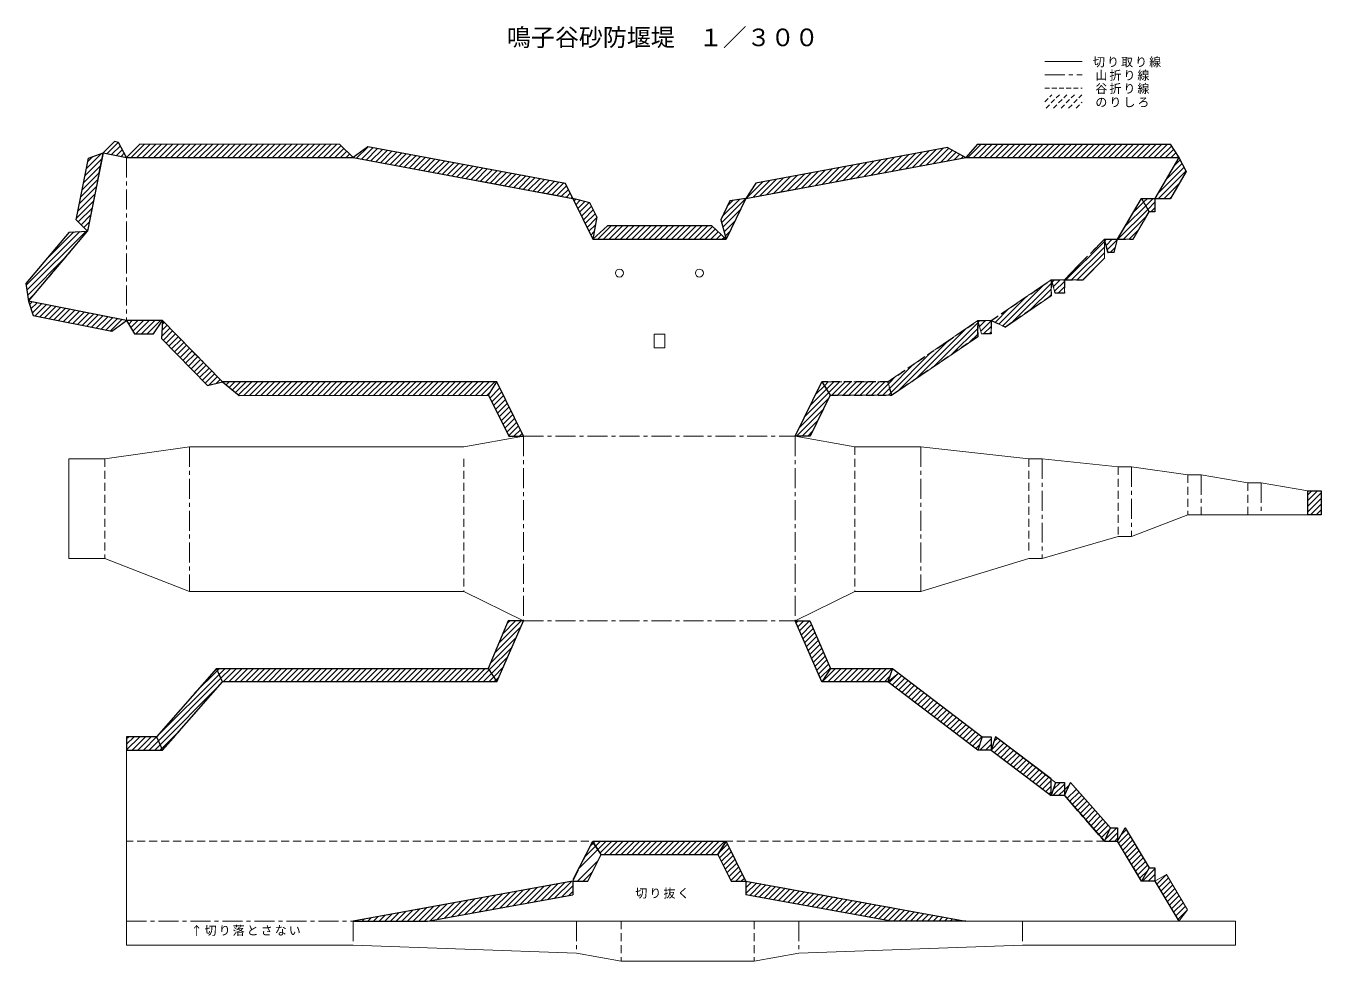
# Model space of a CAD drawing. Units: millimetres at full size, sheet at 1:300. Extents: x -1911260 to 408766, y -45196 to 976532.
# Drawn here: x 175247 to 272476, y 879552 to 949773 of the extents above; entities that cross this region are included whole.
import ezdxf
from ezdxf.enums import TextEntityAlignment as Align

# ---------------------------------------------------------------- set-up
doc = ezdxf.new("R2010")
doc.units = ezdxf.units.MM
doc.header["$LTSCALE"] = 300
for name, pattern in [('CHAIN1', [8, 5, -1, 1, -1]), ('DASHED1', [1.8, 1.2, -0.6]), ('DASHED2', [3, 2, -1])]:
    doc.linetypes.add(name, pattern=pattern)
doc.layers.add('0-0', color=4, linetype='Continuous', lineweight=5)
doc.layers.add('0-1', color=2, linetype='Continuous')
doc.styles.add('ＭＳ ゴシック', font='')
doc.styles.get('ＭＳ ゴシック').set_extended_font_data('MS Gothic')

msp = doc.modelspace()

# ---------------------------------------------------------------- linework, layer by layer
at = {"layer": '0-0'}
for p, q in [((251727.5, 947099.2), (254527.5, 947099.2)), ((182804, 939881.4), (183804, 940881.4)), ((198794, 940881.4), (183804, 940881.4)), ((198811.1, 940874.3), (198794, 940881.4)), ((245804, 939881.4), (246680.3, 940881.4)), ((261153.6, 940881.4), (246680.3, 940881.4)), ((217577.4, 936495.7), (218099.3, 935431)), ((260004, 936821.4), (260004, 935821.4)), ((261164.2, 936821.4), (260004, 936821.4)), ((218099.3, 935431), (217804, 933761.4)), ((256204, 933761.4), (256204, 932755.8)), ((256204, 933761.4), (256481.2, 932757.2)), ((258364.2, 933761.4), (257204, 933761.4)), ((256204, 932755.8), (256204, 932333)), ((256204, 932333), (254604.5, 930701.4)), ((252204, 930701.4), (252204, 929492.1)), ((252511.8, 929701.4), (252204, 930701.4)), ((253204, 930701.4), (253204, 929701.4)), ((254604.5, 930701.4), (253204, 930701.4)), ((252511.8, 929701.4), (253204, 929701.4)), ((246704, 927641.4), (246994.8, 926641.4)), ((246704, 927641.4), (246704, 926637.5)), ((247704, 927641.4), (247704, 926641.4)), ((246704, 926641.4), (246704, 926432.1)), ((247704, 926641.4), (246994.8, 926641.4)), ((211512.2, 905096.4), (212604, 905096.4)), ((235657.6, 901532.4), (240291.2, 901532.4)), ((240291.2, 901532.4), (239954, 900532.4)), ((182804, 896397.9), (182804, 895397.9)), ((185050.8, 896397.9), (185504, 895397.9)), ((247041.2, 896397.9), (246704, 895397.9)), ((248041.2, 896397.9), (247704, 895397.9)), ((248041.2, 896397.9), (252541.2, 892974.9)), ((182804, 895397.9), (182804, 882551.9)), ((257770.2, 889551.9), (257204, 888551.9)), ((217804, 888551.9), (218422.1, 887551.9)), ((218422.1, 887551.9), (217422.1, 885551.9)), ((227186, 887551.9), (228186, 885551.9)), ((260004, 885551.9), (260862.1, 886065.5)), ((260862.1, 886065.5), (262453.1, 883413.8)), ((216304, 885551.9), (217422.1, 885551.9)), ((216304, 885551.9), (216304, 884535.5)), ((229304, 885551.9), (228186, 885551.9)), ((205394.2, 882551.9), (216304, 884535.5)), ((234713.9, 883551.9), (240213.9, 882551.9)), ((261804, 882551.9), (262453.1, 883413.8)), ((199804, 882551.9), (245804, 882551.9)), ((245804, 882551.9), (266052, 882551.9))]:
    msp.add_line(p, q, dxfattribs=at)
at = {"layer": '0-0', "color": 2, "linetype": 'CHAIN1'}
for p, q in [((251727.5, 946099.2), (254527.5, 946099.2)), ((182804, 939881.4), (181038.9, 940234.1)), ((182804, 939881.4), (182804, 927644.2)), ((182804, 939881.4), (182986.2, 939881.4)), ((182986.2, 939881.4), (199804, 939881.4)), ((199804, 939881.4), (216304, 936821.4)), ((259004, 936821.4), (257204, 933761.4)), ((259004, 936821.4), (260004, 936821.4)), ((256204, 933761.4), (253204, 930701.4)), ((256204, 933761.4), (257204, 933761.4)), ((252204, 930701.4), (247704, 927641.4)), ((252204, 930701.4), (253204, 930701.4)), ((182806.2, 927643.7), (185504, 927641.4)), ((246704, 927641.4), (239954, 923051.4)), ((246704, 927641.4), (247716.3, 927649.7)), ((235004, 923051.4), (233004, 918971.4)), ((235004, 923051.4), (239954, 923051.4)), ((212604, 918971.4), (233004, 918971.4)), ((212604, 918971.4), (212604, 905096.4)), ((233004, 918971.4), (233004, 905096.4)), ((187532, 918171.4), (187532, 907296.4)), ((242426, 918171.4), (242426, 907296.4)), ((251538, 917271.4), (251538, 909799.8)), ((258238, 916671.4), (258238, 911421.4)), ((263480, 916071.4), (263480, 913071.4)), ((267978, 915471.4), (267978, 913071.4)), ((271476, 914871.4), (271476, 913071.4)), ((212604, 905096.4), (233004, 905096.4)), ((217790.9, 888525.6), (216304, 885551.9)), ((199804, 882551.9), (216275.4, 885551.9)), ((182804, 882551.9), (199804, 882548.9)), ((199804, 882548.9), (199804, 880751.9)), ((216574, 882548.9), (216574, 880151.9)), ((233282, 882548.9), (233282, 880151.9)), ((250052, 882551.9), (250052, 880751.9))]:
    msp.add_line(p, q, dxfattribs=at)
at = {"layer": '0-0', "color": 7, "linetype": 'DASHED1'}
msp.add_line((251727.5, 945099.2), (254527.5, 945099.2), dxfattribs=at)
at = {"layer": '0-0', "color": 2, "linetype": 'DASHED1'}
for p, q in [((251727.5, 944067.9), (252261.5, 944601.9)), ((251827.2, 943601.9), (252827.2, 944601.9)), ((252392.9, 943601.9), (253392.9, 944601.9)), ((252958.6, 943601.9), (253958.6, 944601.9)), ((253524.3, 943601.9), (254524.3, 944601.9)), ((254090, 943601.9), (254527.5, 944039.5))]:
    msp.add_line(p, q, dxfattribs=at)
at = {"layer": '0-0', "color": 5, "linetype": 'DASHED2'}
msp.add_line((260004, 935801.4), (260004, 935821.4), dxfattribs=at)
at = {"layer": '0-0', "color": 7, "linetype": 'DASHED2'}
for p, q in [((237476, 918171.4), (237476, 907296.4)), ((181169, 917271.4), (181169, 909771.4)), ((208132, 917271.4), (208132, 907296.4)), ((250538, 917271.4), (250538, 910081)), ((257238, 916671.4), (257238, 911421.4)), ((262480, 916071.4), (262480, 913071.4)), ((266978, 915471.4), (266978, 913071.4)), ((256204, 888551.9), (182804, 888551.9)), ((219928, 882551.9), (219928, 879551.9)), ((229928, 882548.9), (229928, 879551.9))]:
    msp.add_line(p, q, dxfattribs=at)
at = {"layer": '0-0'}
for points in [[(182804, 939881.4), (182203, 941021.3), (181901.8, 941081.4), (181038.9, 940234.1), (179940.4, 939840), (179017, 935218.9), (179863.3, 934350.4), (178504.3, 934289.3), (175247, 930422.6), (175451.6, 929113.3), (175782.3, 928027.3), (181702.4, 926842.1), (182806.2, 927643.7), (183410.2, 926641.4), (184828.6, 926641.4), (185504, 927641.4), (185421.5, 926297.2), (188875.9, 922773.7), (190004, 923051.4), (191265.1, 922022.8), (209985, 922042.4), (210604, 923051.4)], [(198794, 940881.4), (198811.1, 940874.3), (199804, 939881.4)], [(199804, 939881.4), (200916.4, 940692.2), (215750.1, 937941.2)], [(245804, 939881.4), (244423.5, 940642.4), (230031.8, 937973.4), (229304, 936821.4), (228102, 936641), (227406.7, 935222.8), (227804, 933761.4), (226730.1, 934761.4), (218902.1, 934761.4), (217804, 933761.4)], [(261153.6, 940881.4), (261804, 939881.4), (262358.3, 938851.4), (261164.2, 936821.4)], [(217577.4, 936495.7), (216304, 936821.4), (215750.1, 937941.2)], [(259004, 936821.4), (259564.2, 935801.4), (258364.2, 933761.4)], [(260004, 935821.4), (260004, 935801.4), (259564.2, 935801.4)], [(256488.4, 932757.2), (256939.4, 932759.8), (257204, 933761.4)], [(252204, 929492.1), (248774.6, 927160.1), (247704, 927641.4)], [(246704, 926432.1), (240261.8, 922051.4), (239954, 923051.4)], [(235004, 923051.4), (235627.5, 922051.4), (240261.8, 922051.4)], [(209985, 922042.4), (211490.4, 918971.4), (212604, 918971.4)], [(235627.5, 922051.4), (234117.7, 918971.4), (233004, 918971.4)], [(212604, 918971.4), (208132, 918171.4), (187532, 918171.4), (181169, 917271.4), (178469, 917271.4)], [(233004, 918971.4), (237476, 918171.4), (242426, 918171.4), (250538, 917271.4), (251538, 917271.4), (257238, 916671.4), (258238, 916671.4), (262480, 916071.4), (263480, 916071.4), (266978, 915471.4), (267978, 915471.4), (271476, 914871.4)], [(178469, 917271.4), (178469, 909771.4), (181169, 909771.4), (187532, 907296.4), (208132, 907296.4), (212604, 905096.4)], [(233004, 905096.4), (237476, 907296.4), (242426, 907296.4), (250538, 909771.4), (251538, 909771.4), (257238, 911421.4), (258238, 911421.4), (262480, 913071.4), (271476, 913071.4), (272476, 913071.4), (272476, 914871.4), (271476, 914871.4)], [(211451.9, 905096.4), (209950.5, 901532.4), (210604, 900532.4)], [(233004, 905096.4), (234095.8, 905096.4), (235657.6, 901532.4), (235004, 900532.4)], [(189550.8, 901532.4), (185050.8, 896397.9), (182804, 896397.9)], [(209950.5, 901532.4), (189550.8, 901532.4), (190004, 900532.4)], [(239954, 900532.4), (240759.1, 901176.4), (247041.2, 896397.9)], [(247041.2, 896397.9), (247704, 896397.9), (247704, 895397.9)], [(252204, 893231.3), (252204, 891974.9), (252541.2, 892974.9), (253204, 892974.9), (253204, 891974.9), (253657.3, 892974.9), (256657.3, 889551.9), (256204, 888551.9)], [(256657.3, 889551.9), (257204, 889551.9), (257204, 888551.9)], [(257770.2, 889551.9), (259570.2, 886551.9), (259004, 885551.9)], [(218422.1, 887551.9), (227186, 887551.9), (227804, 888551.9)], [(259570.2, 886551.9), (260004, 886551.9), (260004, 885551.9)], [(229304, 885551.9), (229304, 884535.5), (234713.9, 883551.9)], [(182804, 882551.9), (182804, 880751.9), (199804, 880751.9), (216574, 880151.9), (219928, 879551.9), (229928, 879551.9), (233282, 880151.9), (250052, 880751.9), (266052, 880751.9), (266052, 882551.9)]]:
    msp.add_lwpolyline(points, dxfattribs=at)
at = {"layer": '0-0', "color": 2, "linetype": 'CHAIN1'}
for points in [[(181025.1, 940222.8), (179863.3, 934350.4), (175451.6, 929113.3), (182801, 927642)], [(216304, 936821.4), (217804, 933761.4), (227804, 933761.4), (229304, 936821.4), (245804, 939881.4), (261804, 939881.4), (260004, 936821.4)], [(185504, 927641.4), (190004, 923051.4), (210604, 923051.4), (212604, 918971.4)], [(182804, 895397.9), (185504, 895397.9), (190004, 900532.4), (210604, 900532.4), (212604, 905096.4)], [(233004, 905096.4), (235004, 900532.4), (239954, 900532.4), (246704, 895397.9), (247704, 895397.9), (252204, 891974.9), (253204, 891974.9), (256204, 888551.9), (257204, 888551.9), (259004, 885551.9), (260004, 885551.9), (261804, 882551.9)], [(217804, 888551.9), (227804, 888551.9), (229304, 885551.9), (245804, 882551.9)]]:
    msp.add_lwpolyline(points, dxfattribs=at)
at = {"layer": '0-0'}
msp.add_lwpolyline([(222404, 926621.4), (222404, 925601.4), (223204, 925601.4), (223204, 926621.4)], close=True, dxfattribs=at)
for centre in [(219804, 931211.4), (225804, 931211.4)]:
    msp.add_circle(centre, 300, dxfattribs=at)
at = {"layer": '0-1', "color": 5}
for p, q in [((179940.4, 939840), (181038.9, 940234.1)), ((181038.9, 940234.1), (181901.8, 941081.4)), ((181038.9, 940234.1), (182804, 939881.4)), ((244423.5, 940642.4), (245804, 939881.4)), ((246680.3, 940881.4), (261153.6, 940881.4)), ((261153.6, 940881.4), (261804, 939881.4)), ((179017, 935218.9), (179940.4, 939840)), ((261804, 939881.4), (260004, 936821.4)), ((261804, 939881.4), (262358.3, 938851.4)), ((262358.3, 938851.4), (261164.2, 936821.4)), ((216304, 936821.4), (217804, 933761.4)), ((229304, 936821.4), (227804, 933761.4)), ((229304, 936821.4), (228102, 936641)), ((259004, 936821.4), (259564.2, 935801.4)), ((260004, 936821.4), (261164.2, 936821.4)), ((218099.3, 935431), (217804, 933761.4)), ((226730.1, 934761.4), (218902.1, 934761.4)), ((226730.1, 934761.4), (227804, 933761.4)), ((175451.6, 929113.3), (179863.3, 934350.4)), ((178504.3, 934289.3), (179863.3, 934350.4)), ((256478.5, 932766.8), (256204, 933761.4)), ((256204, 933761.4), (257222.1, 933761.4)), ((256951.8, 932769.6), (257204, 933761.4)), ((256478.5, 932766.8), (256491.2, 932757.2)), ((256481.2, 932757.2), (256488.4, 932757.2)), ((256939.4, 932759.8), (256491.2, 932757.2)), ((256951.8, 932769.6), (256939.4, 932759.8)), ((182806.2, 927643.7), (175451.6, 929113.3)), ((185050.8, 896397.9), (182804, 896397.9)), ((252541.2, 892974.9), (252204, 891974.9)), ((256657.3, 889551.9), (253657.3, 892974.9)), ((253204, 891974.9), (252204, 891974.9)), ((217804, 888551.9), (227804, 888551.9)), ((216275.4, 885551.9), (199804, 882551.9)), ((216304, 885551.9), (216304, 884535.5)), ((229304, 885551.9), (229304, 884535.5)), ((260004, 885551.9), (261804, 882551.9)), ((240213.9, 882551.9), (229304, 884535.5))]:
    msp.add_line(p, q, dxfattribs=at)
at = {"layer": '0-1'}
for p, q in [((181329.5, 940176), (182179.4, 941026)), ((181683.1, 940105.4), (182339.7, 940762)), ((182036.7, 940034.7), (182486.2, 940484.2)), ((182390.3, 939964.1), (182632.7, 940206.4)), ((183156.2, 939881.4), (184156, 940881.2)), ((183580.4, 939881.4), (184580.1, 940881)), ((184004.7, 939881.4), (185004.1, 940880.8)), ((184429, 939881.4), (185428.2, 940880.6)), ((184853.2, 939881.4), (185852.3, 940880.4)), ((185277.5, 939881.4), (186276.3, 940880.2)), ((185701.8, 939881.4), (186700.4, 940880)), ((186126, 939881.4), (187124.5, 940879.8)), ((186550.3, 939881.4), (187548.5, 940879.6)), ((186974.5, 939881.4), (187972.6, 940879.4)), ((187398.8, 939881.4), (188396.6, 940879.2)), ((187823.1, 939881.4), (188820.7, 940879)), ((188247.3, 939881.4), (189244.8, 940878.8)), ((188671.6, 939881.4), (189668.8, 940878.6)), ((189095.9, 939881.4), (190092.9, 940878.4)), ((189520.1, 939881.4), (190517, 940878.2)), ((189944.4, 939881.4), (190941, 940878)), ((190368.7, 939881.4), (191365.1, 940877.8)), ((190792.9, 939881.4), (191789.2, 940877.6)), ((191217.2, 939881.4), (192213.2, 940877.4)), ((191641.5, 939881.4), (192637.3, 940877.2)), ((192065.7, 939881.4), (193061.4, 940877)), ((192490, 939881.4), (193485.4, 940876.8)), ((192914.2, 939881.4), (193909.5, 940876.6)), ((193338.5, 939881.4), (194333.5, 940876.4)), ((193762.8, 939881.4), (194757.6, 940876.2)), ((194187, 939881.4), (195181.7, 940876)), ((194611.3, 939881.4), (195605.7, 940875.8)), ((195035.6, 939881.4), (196029.8, 940875.6)), ((195459.8, 939881.4), (196453.9, 940875.4)), ((195884.1, 939881.4), (196877.9, 940875.2)), ((196308.4, 939881.4), (197302, 940875)), ((196732.6, 939881.4), (197726.1, 940874.8)), ((197156.9, 939881.4), (198150.1, 940874.6)), ((197581.1, 939881.4), (198574.2, 940874.4)), ((198005.4, 939881.4), (198904.7, 940780.7)), ((198429.7, 939881.4), (199116.9, 940568.6)), ((198853.9, 939881.4), (199329, 940356.4)), ((200076.2, 939830.9), (200934.2, 940688.9)), ((200434.1, 939764.5), (201292.1, 940622.5)), ((200792, 939698.2), (201650, 940556.1)), ((201149.9, 939631.8), (202007.9, 940489.7)), ((201507.8, 939565.4), (202365.8, 940423.4)), ((201865.7, 939499), (202723.6, 940357)), ((202223.6, 939432.7), (203081.5, 940290.6)), ((202581.5, 939366.3), (203439.4, 940224.2)), ((241292.1, 939044.6), (242540.7, 940293.2)), ((241813, 939141.2), (243061.6, 940389.8)), ((242333.8, 939237.8), (243582.5, 940486.4)), ((242854.7, 939334.4), (244103.3, 940583)), ((243375.6, 939431), (244528.9, 940584.3)), ((243896.4, 939527.6), (244802.4, 940433.6)), ((244417.3, 939624.2), (245075.9, 940282.8)), ((245947.3, 939881.4), (246947.3, 940881.4)), ((245947.3, 939881.4), (246947.3, 940881.4)), ((246371.5, 939881.4), (247371.5, 940881.4)), ((246371.5, 939881.4), (247371.5, 940881.4)), ((246795.8, 939881.4), (247795.8, 940881.4)), ((246795.8, 939881.4), (247795.8, 940881.4)), ((247220, 939881.4), (248220, 940881.4)), ((247220, 939881.4), (248220, 940881.4)), ((247644.3, 939881.4), (248644.3, 940881.4)), ((247644.3, 939881.4), (248644.3, 940881.4)), ((248068.6, 939881.4), (249068.6, 940881.4)), ((248068.6, 939881.4), (249068.6, 940881.4)), ((248492.8, 939881.4), (249492.8, 940881.4)), ((248492.8, 939881.4), (249492.8, 940881.4)), ((248917.1, 939881.4), (249917.1, 940881.4)), ((248917.1, 939881.4), (249917.1, 940881.4)), ((249341.4, 939881.4), (250341.4, 940881.4)), ((249341.4, 939881.4), (250341.4, 940881.4)), ((249765.6, 939881.4), (250765.6, 940881.4)), ((249765.6, 939881.4), (250765.6, 940881.4)), ((250189.9, 939881.4), (251189.9, 940881.4)), ((250189.9, 939881.4), (251189.9, 940881.4)), ((250614.2, 939881.4), (251614.2, 940881.4)), ((250614.2, 939881.4), (251614.2, 940881.4)), ((251038.4, 939881.4), (252038.4, 940881.4)), ((251038.4, 939881.4), (252038.4, 940881.4)), ((251462.7, 939881.4), (252462.7, 940881.4)), ((251462.7, 939881.4), (252462.7, 940881.4)), ((251886.9, 939881.4), (252886.9, 940881.4)), ((251886.9, 939881.4), (252886.9, 940881.4)), ((252311.2, 939881.4), (253311.2, 940881.4)), ((252311.2, 939881.4), (253311.2, 940881.4)), ((252735.5, 939881.4), (253735.5, 940881.4)), ((252735.5, 939881.4), (253735.5, 940881.4)), ((253159.7, 939881.4), (254159.7, 940881.4)), ((253159.7, 939881.4), (254159.7, 940881.4)), ((253584, 939881.4), (254584, 940881.4)), ((253584, 939881.4), (254584, 940881.4)), ((254008.3, 939881.4), (255008.3, 940881.4)), ((254008.3, 939881.4), (255008.3, 940881.4)), ((254432.5, 939881.4), (255432.5, 940881.4)), ((254432.5, 939881.4), (255432.5, 940881.4)), ((254856.8, 939881.4), (255856.8, 940881.4)), ((254856.8, 939881.4), (255856.8, 940881.4)), ((255281.1, 939881.4), (256281.1, 940881.4)), ((255281.1, 939881.4), (256281.1, 940881.4)), ((255705.3, 939881.4), (256705.3, 940881.4)), ((255705.3, 939881.4), (256705.3, 940881.4)), ((256129.6, 939881.4), (257129.6, 940881.4)), ((256129.6, 939881.4), (257129.6, 940881.4)), ((256553.9, 939881.4), (257553.9, 940881.4)), ((256553.9, 939881.4), (257553.9, 940881.4)), ((256978.1, 939881.4), (257978.1, 940881.4)), ((256978.1, 939881.4), (257978.1, 940881.4)), ((257402.4, 939881.4), (258402.4, 940881.4)), ((257402.4, 939881.4), (258402.4, 940881.4)), ((257826.6, 939881.4), (258826.6, 940881.4)), ((257826.6, 939881.4), (258826.6, 940881.4)), ((258250.9, 939881.4), (259250.9, 940881.4)), ((258250.9, 939881.4), (259250.9, 940881.4)), ((258675.2, 939881.4), (259675.2, 940881.4)), ((258675.2, 939881.4), (259675.2, 940881.4)), ((259099.4, 939881.4), (260099.4, 940881.4)), ((259099.4, 939881.4), (260099.4, 940881.4)), ((259523.7, 939881.4), (260523.7, 940881.4)), ((259523.7, 939881.4), (260523.7, 940881.4)), ((259948, 939881.4), (260948, 940881.4)), ((259948, 939881.4), (260948, 940881.4)), ((260372.2, 939881.4), (261239.8, 940748.9)), ((260372.2, 939881.4), (261239.8, 940748.9)), ((260796.5, 939881.4), (261407, 940491.9)), ((260796.5, 939881.4), (261407, 940491.9)), ((261220.8, 939881.4), (261574.2, 940234.8)), ((261220.8, 939881.4), (261574.2, 940234.8)), ((179571.5, 937993.8), (180845.9, 939268.2)), ((179677.5, 938524), (180951.9, 939798.4)), ((179783.4, 939054.2), (180921, 940191.8)), ((179889.3, 939584.4), (180259.3, 939954.4)), ((182743.9, 939893.4), (182779.1, 939928.6)), ((199278.2, 939881.4), (199541.1, 940144.3)), ((199702.5, 939881.4), (199753.3, 939932.2)), ((202939.4, 939299.9), (203797.3, 940157.9)), ((203297.3, 939233.6), (204155.2, 940091.5)), ((203655.2, 939167.2), (204513.1, 940025.1)), ((204013.1, 939100.8), (204871, 939958.8)), ((204370.9, 939034.4), (205228.9, 939892.4)), ((204728.8, 938968.1), (205586.8, 939826)), ((205086.7, 938901.7), (205944.7, 939759.6)), ((205444.6, 938835.3), (206302.6, 939693.3)), ((205802.5, 938768.9), (206660.5, 939626.9)), ((206160.4, 938702.6), (207018.3, 939560.5)), ((206518.3, 938636.2), (207376.2, 939494.1)), ((206876.2, 938569.8), (207734.1, 939427.8)), ((207234.1, 938503.5), (208092, 939361.4)), ((207592, 938437.1), (208449.9, 939295)), ((236083.5, 938078.7), (237332.1, 939327.3)), ((236604.4, 938175.3), (237853, 939423.9)), ((237125.2, 938271.9), (238373.9, 939520.5)), ((237646.1, 938368.5), (238894.7, 939617.1)), ((238167, 938465.1), (239415.6, 939713.7)), ((238687.8, 938561.7), (239936.4, 939810.3)), ((239208.7, 938658.3), (240457.3, 939906.9)), ((239729.5, 938754.8), (240978.2, 940003.5)), ((240250.4, 938851.4), (241499, 940100.1)), ((240771.3, 938948), (242019.9, 940196.7)), ((244938.1, 939720.8), (245349.4, 940132)), ((245459, 939817.4), (245622.9, 939981.3)), ((260819, 938206.9), (262045.3, 939433.1)), ((260819, 938206.9), (262045.3, 939433.1)), ((261425.1, 939237.2), (261896.8, 939709)), ((261425.1, 939237.2), (261896.8, 939709)), ((261645, 939881.4), (261741.4, 939977.7)), ((261645, 939881.4), (261741.4, 939977.7)), ((179465.6, 937463.6), (180740, 938738)), ((207949.9, 938370.7), (208807.8, 939228.7)), ((208307.8, 938304.3), (209165.7, 939162.3)), ((208665.6, 938238), (209523.6, 939095.9)), ((209023.5, 938171.6), (209881.5, 939029.5)), ((209381.4, 938105.2), (210239.4, 938963.2)), ((209739.3, 938038.9), (210597.3, 938896.8)), ((210097.2, 937972.5), (210955.2, 938830.4)), ((210455.1, 937906.1), (211313, 938764)), ((210813, 937839.7), (211670.9, 938697.7)), ((211170.9, 937773.4), (212028.8, 938631.3)), ((211528.8, 937707), (212386.7, 938564.9)), ((211886.7, 937640.6), (212744.6, 938498.6)), ((212244.6, 937574.2), (213102.5, 938432.2)), ((212602.5, 937507.9), (213460.4, 938365.8)), ((212960.3, 937441.5), (213818.3, 938299.4)), ((230354.1, 937016.1), (231602.7, 938264.7)), ((230874.9, 937112.7), (232123.5, 938361.3)), ((231395.8, 937209.3), (232644.4, 938457.9)), ((231916.6, 937305.9), (233165.3, 938554.5)), ((232437.5, 937402.5), (233686.1, 938651.1)), ((232958.4, 937499.1), (234207, 938747.7)), ((233479.2, 937595.7), (234727.8, 938844.3)), ((234000.1, 937692.3), (235248.7, 938940.9)), ((234520.9, 937788.9), (235769.6, 939037.5)), ((235041.8, 937885.5), (236290.4, 939134.1)), ((235562.7, 937982.1), (236811.3, 939230.7)), ((260212.9, 937176.5), (262193.7, 939157.3)), ((260212.9, 937176.5), (262193.7, 939157.3)), ((260282.1, 936821.4), (262342.2, 938881.5)), ((260282.1, 936821.4), (262342.2, 938881.5)), ((179253.7, 936403.2), (180528.1, 937677.6)), ((179359.6, 936933.4), (180634, 938207.8)), ((213318.2, 937375.1), (214176.2, 938233.1)), ((213676.1, 937308.8), (214534.1, 938166.7)), ((214034, 937242.4), (214892, 938100.3)), ((214391.9, 937176), (215249.9, 938033.9)), ((214749.8, 937109.6), (215607.7, 937967.6)), ((215107.7, 937043.3), (215834.7, 937770.2)), ((215465.6, 936976.9), (215975.1, 937486.4)), ((229312.3, 936822.9), (230561, 938071.5)), ((229833.2, 936919.5), (231081.8, 938168.1)), ((230020.3, 937955.1), (230040.1, 937974.9)), ((260706.3, 936821.4), (261818.3, 937933.4)), ((260706.3, 936821.4), (261818.3, 937933.4)), ((179041.8, 935342.7), (180316.2, 936617.2)), ((179147.7, 935872.9), (180422.1, 937147.4)), ((215823.5, 936910.5), (216115.5, 937202.5)), ((216181.4, 936844.1), (216255.9, 936918.7)), ((216395.8, 936634.3), (216526.1, 936764.6)), ((216535.3, 936349.6), (216863.9, 936678.2)), ((216674.9, 936064.9), (217201.8, 936591.8)), ((216814.4, 935780.2), (217539.6, 936505.4)), ((227472, 934982.6), (229297.5, 936808.1)), ((227521, 935455.8), (228812.8, 936747.7)), ((227928.9, 936288), (228313.7, 936672.8)), ((258390.5, 935778.3), (259156.3, 936544.1)), ((258996.5, 936808.7), (259005.9, 936818)), ((259005.9, 936818), (259009.3, 936821.4)), ((259005.9, 936818), (259009.3, 936821.4)), ((259156.3, 936544.1), (259433.6, 936821.4)), ((259156.3, 936544.1), (259433.6, 936821.4)), ((259306.7, 936270.3), (259857.8, 936821.4)), ((259306.7, 936270.3), (259857.8, 936821.4)), ((259457.1, 935996.4), (260004, 936543.4)), ((259457.1, 935996.4), (260004, 936543.4)), ((261130.6, 936821.4), (261212.2, 936903)), ((261130.6, 936821.4), (261212.2, 936903)), ((179177.5, 935054.2), (180210.3, 936086.9)), ((179386.9, 934839.3), (180104.3, 935556.7)), ((216954, 935495.5), (217701.3, 936242.8)), ((217093.6, 935210.8), (217840.9, 935958.1)), ((217233.1, 934926.1), (217980.5, 935673.4)), ((217372.7, 934641.4), (218085.7, 935354.4)), ((227562.7, 934649.1), (228889.6, 935975.9)), ((257222.1, 933761.4), (259457.1, 935996.4)), ((257646.3, 933761.4), (259389.8, 935504.8)), ((257784.4, 934747.9), (259306.7, 936270.3)), ((259686.3, 935801.4), (260004, 936119.1)), ((259686.3, 935801.4), (260004, 936119.1)), ((179596.3, 934624.4), (179998.4, 935026.5)), ((179805.6, 934409.5), (179892.4, 934496.3)), ((217512.2, 934356.6), (217994.6, 934839)), ((218189.8, 933761.4), (219189.8, 934761.4)), ((218614, 933761.4), (219614, 934761.4)), ((219038.3, 933761.4), (220038.3, 934761.4)), ((219462.6, 933761.4), (220462.6, 934761.4)), ((219886.8, 933761.4), (220886.8, 934761.4)), ((220311.1, 933761.4), (221311.1, 934761.4)), ((220735.4, 933761.4), (221735.4, 934761.4)), ((221159.6, 933761.4), (222159.6, 934761.4)), ((221583.9, 933761.4), (222583.9, 934761.4)), ((222008.2, 933761.4), (223008.2, 934761.4)), ((222432.4, 933761.4), (223432.4, 934761.4)), ((222856.7, 933761.4), (223856.7, 934761.4)), ((223281, 933761.4), (224281, 934761.4)), ((223705.2, 933761.4), (224705.2, 934761.4)), ((224129.5, 933761.4), (225129.5, 934761.4)), ((224553.7, 933761.4), (225553.7, 934761.4)), ((224978, 933761.4), (225978, 934761.4)), ((225402.3, 933761.4), (226402.3, 934761.4)), ((225826.5, 933761.4), (226780, 934714.9)), ((226250.8, 933761.4), (226999.7, 934510.3)), ((227653.4, 934315.5), (228481.6, 935143.7)), ((258070.6, 933761.4), (258783.7, 934474.5)), ((175266.9, 930295.1), (179296.8, 934324.9)), ((175324.2, 929928.1), (179741, 934344.9)), ((176726.3, 932178.8), (178852.5, 934305)), ((217651.8, 934071.9), (217903.4, 934323.6)), ((217791.4, 933787.2), (217812.3, 933808.2)), ((226675.1, 933761.4), (227219.4, 934305.8)), ((227099.3, 933761.4), (227439.1, 934101.2)), ((227523.6, 933761.4), (227658.8, 933896.6)), ((227744.1, 933981.9), (228073.7, 934311.5)), ((253313.6, 930701.4), (256204, 933591.9)), ((256240.7, 933628.5), (256373.6, 933761.4)), ((256332.5, 933296), (256797.8, 933761.4)), ((256424.2, 932963.5), (257197.9, 933737.2)), ((253737.8, 930701.4), (256204, 933167.6)), ((254162.1, 930701.4), (256204, 932743.4)), ((256643.1, 932758.1), (257053.2, 933168.3)), ((256643.1, 932758.1), (257053.2, 933168.3)), ((175381.6, 929561.2), (178219.6, 932399.2)), ((254586.3, 930701.4), (255510.2, 931625.3)), ((252265.5, 930501.8), (252465, 930701.4)), ((252365.3, 930177.4), (252889.3, 930701.4)), ((252465.2, 929853), (253204, 930591.9)), ((175438.9, 929194.3), (175951.8, 929707.2)), ((248584.8, 927245.4), (251693.8, 930354.4)), ((249240.6, 927476.9), (252204, 930440.4)), ((250566.4, 928378.5), (252204, 930016.1)), ((251892.2, 929280), (252204, 929591.9)), ((252737.8, 929701.4), (253204, 930167.6)), ((253162.1, 929701.4), (253204, 929743.4)), ((175528.8, 928859.9), (175727.2, 929058.3)), ((175627.8, 928534.6), (176080.8, 928987.6)), ((175726.8, 928209.4), (176434.4, 928917)), ((175937.8, 927996.1), (176788, 928846.3)), ((176291.3, 927925.4), (177141.6, 928775.6)), ((176644.8, 927854.6), (177495.2, 928705)), ((176998.3, 927783.8), (177848.8, 928634.3)), ((177351.8, 927713.1), (178202.4, 928563.7)), ((247999.4, 927508.6), (249042.1, 928551.3)), ((248292.1, 927377), (250368, 929452.9)), ((177705.3, 927642.3), (178556, 928493)), ((178058.8, 927571.5), (178909.6, 928422.4)), ((178412.3, 927500.8), (179263.2, 928351.7)), ((178765.8, 927430), (179616.8, 928281)), ((179119.3, 927359.2), (179970.4, 928210.4)), ((179472.8, 927288.5), (180324, 928139.7)), ((179826.3, 927217.7), (180677.7, 928069.1)), ((180179.8, 927146.9), (181031.3, 927998.4)), ((180533.3, 927076.2), (181384.9, 927927.8)), ((180886.8, 927005.4), (181738.5, 927857.1)), ((181240.3, 926934.6), (182092.1, 927786.4)), ((181593.8, 926863.8), (182445.7, 927715.8)), ((182776, 927621.9), (182799.3, 927645.1)), ((182962.6, 927384.2), (183221.8, 927643.4)), ((183122.1, 927119.4), (183645.7, 927643)), ((183281.6, 926854.7), (184069.6, 927642.6)), ((183492.6, 926641.4), (184493.5, 927642.3)), ((183916.9, 926641.4), (184917.4, 927641.9)), ((184341.1, 926641.4), (185341.3, 927641.5)), ((246739, 927521), (246859.4, 927641.4)), ((246834.6, 927192.3), (247283.7, 927641.4)), ((246930.2, 926863.6), (247704, 927637.5)), ((247706.7, 927640.2), (247716.3, 927649.7)), ((184765.4, 926641.4), (184960, 926836)), ((185431.4, 926458.8), (186053.5, 927080.9)), ((185459.2, 926910.9), (185843.5, 927295.2)), ((185486.9, 927362.9), (185633.4, 927509.4)), ((185556.4, 926159.6), (186263.5, 926866.7)), ((185766.4, 925945.3), (186473.6, 926652.5)), ((242084.8, 923291), (245863.8, 927070.1)), ((243410.6, 924192.6), (246704, 927486)), ((244736.4, 925094.1), (246704, 927061.7)), ((246062.3, 925995.7), (246704, 926637.5)), ((247132.2, 926641.4), (247704, 927213.2)), ((247556.5, 926641.4), (247704, 926788.9)), ((185976.4, 925731.1), (186683.6, 926438.3)), ((186186.5, 925516.9), (186893.6, 926224)), ((186396.5, 925302.6), (187103.7, 926009.8)), ((186606.5, 925088.4), (187313.7, 925795.6)), ((240759, 922389.4), (244538, 926168.5)), ((186816.6, 924874.2), (187523.7, 925581.3)), ((187026.6, 924659.9), (187733.7, 925367.1)), ((187236.6, 924445.7), (187943.8, 925152.9)), ((187446.7, 924231.5), (188153.8, 924938.6)), ((187656.7, 924017.3), (188363.8, 924724.4)), ((187866.7, 923803), (188573.9, 924510.2)), ((188076.8, 923588.8), (188783.9, 924295.9)), ((188286.8, 923374.6), (188993.9, 924081.7)), ((188496.8, 923160.3), (189204, 923867.5)), ((188706.9, 922946.1), (189414, 923653.2)), ((188985.7, 922800.7), (189624, 923439)), ((189548.6, 922939.3), (189834.1, 923224.8)), ((190048.6, 923015), (190085, 923051.4)), ((190282.3, 922824.4), (190509.2, 923051.4)), ((190515.9, 922633.8), (190933.5, 923051.4)), ((190749.6, 922443.3), (191357.7, 923051.4)), ((190983.3, 922252.7), (191782, 923051.4)), ((191216.9, 922062.1), (192206.3, 923051.4)), ((191602.5, 922023.3), (192630.5, 923051.4)), ((192027.4, 922024), (193054.8, 923051.4)), ((192452.3, 922024.6), (193479.1, 923051.4)), ((192877.2, 922025.3), (193903.3, 923051.4)), ((193302.1, 922025.9), (194327.6, 923051.4)), ((193727, 922026.6), (194751.9, 923051.4)), ((194152, 922027.2), (195176.1, 923051.4)), ((194576.9, 922027.9), (195600.4, 923051.4)), ((195001.8, 922028.5), (196024.7, 923051.4)), ((195426.7, 922029.2), (196448.9, 923051.4)), ((195851.6, 922029.8), (196873.2, 923051.4)), ((196276.5, 922030.5), (197297.4, 923051.4)), ((196701.4, 922031.1), (197721.7, 923051.4)), ((197126.4, 922031.8), (198146, 923051.4)), ((197551.3, 922032.4), (198570.2, 923051.4)), ((197976.2, 922033.1), (198994.5, 923051.4)), ((198401.1, 922033.7), (199418.8, 923051.4)), ((198826, 922034.4), (199843, 923051.4)), ((199250.9, 922035), (200267.3, 923051.4)), ((199675.8, 922035.7), (200691.6, 923051.4)), ((200100.7, 922036.3), (201115.8, 923051.4)), ((200525.7, 922037), (201540.1, 923051.4)), ((200950.6, 922037.6), (201964.4, 923051.4)), ((201375.5, 922038.3), (202388.6, 923051.4)), ((201800.4, 922038.9), (202812.9, 923051.4)), ((202225.3, 922039.6), (203237.1, 923051.4)), ((202650.2, 922040.2), (203661.4, 923051.4)), ((203075.1, 922040.9), (204085.7, 923051.4)), ((203500.1, 922041.5), (204509.9, 923051.4)), ((203925, 922042.2), (204934.2, 923051.4)), ((204349.9, 922042.8), (205358.5, 923051.4)), ((204774.8, 922043.5), (205782.7, 923051.4)), ((205199.7, 922044.1), (206207, 923051.4)), ((205624.6, 922044.8), (206631.3, 923051.4)), ((206049.5, 922045.4), (207055.5, 923051.4)), ((206474.4, 922046.1), (207479.8, 923051.4)), ((206899.4, 922046.7), (207904, 923051.4)), ((207324.3, 922047.4), (208328.3, 923051.4)), ((207749.2, 922048), (208752.6, 923051.4)), ((208174.1, 922048.6), (209176.8, 923051.4)), ((208599, 922049.3), (209601.1, 923051.4)), ((209023.9, 922049.9), (210025.4, 923051.4)), ((209448.8, 922050.6), (210449.6, 923051.4)), ((235754, 922051.4), (236754, 923051.4)), ((235754, 922051.4), (236754, 923051.4)), ((236178.3, 922051.4), (237178.3, 923051.4)), ((236178.3, 922051.4), (237178.3, 923051.4)), ((236602.5, 922051.4), (237602.5, 923051.4)), ((236602.5, 922051.4), (237602.5, 923051.4)), ((237026.8, 922051.4), (238026.8, 923051.4)), ((237026.8, 922051.4), (238026.8, 923051.4)), ((237451.1, 922051.4), (238451.1, 923051.4)), ((237451.1, 922051.4), (238451.1, 923051.4)), ((237875.3, 922051.4), (238875.3, 923051.4)), ((237875.3, 922051.4), (238875.3, 923051.4)), ((238299.6, 922051.4), (239299.6, 923051.4)), ((238299.6, 922051.4), (239299.6, 923051.4)), ((238723.9, 922051.4), (239723.9, 923051.4)), ((238723.9, 922051.4), (239723.9, 923051.4)), ((239148.1, 922051.4), (239999.7, 922903)), ((209873.7, 922051.2), (210137.6, 922315.1)), ((210078.8, 921832), (210832.4, 922585.6)), ((210219, 921547.9), (210971.9, 922300.9)), ((210359.2, 921263.9), (211111.5, 922016.2)), ((210499.3, 920979.8), (211251.1, 921731.5)), ((233321.4, 919618.8), (235505.9, 921803.3)), ((239572.4, 922051.4), (240099.6, 922578.6)), ((239996.6, 922051.4), (240199.4, 922254.2)), ((210639.5, 920695.7), (211390.6, 921446.8)), ((210779.7, 920411.6), (211530.2, 921162.1)), ((210919.9, 920127.5), (211669.7, 920877.4)), ((233098.3, 918971.4), (235098, 920971.1)), ((211060.1, 919843.4), (211809.3, 920592.7)), ((211200.2, 919559.4), (211948.9, 920308)), ((211340.4, 919275.3), (212088.4, 920023.3)), ((233522.5, 918971.4), (234690, 920138.9)), ((211480.6, 918991.2), (212228, 919738.6)), ((211885.1, 918971.4), (212367.5, 919453.9)), ((212309.3, 918971.4), (212507.1, 919169.2)), ((233946.8, 918971.4), (234282.1, 919306.7)), ((271476, 914137.5), (272210, 914871.4)), ((271476, 914561.7), (271785.7, 914871.4)), ((271476, 913713.2), (272476, 914713.2)), ((271476, 913713.2), (272476, 914713.2)), ((271476, 913288.9), (272476, 914288.9)), ((271476, 913288.9), (272476, 914288.9)), ((271682.8, 913071.4), (272476, 913864.7)), ((272107, 913071.4), (272476, 913440.4)), ((210427.4, 902664.5), (212404.9, 904642)), ((210736.2, 903397.6), (212435, 905096.4)), ((211045.1, 904130.7), (212010.8, 905096.4)), ((211353.9, 904863.8), (211586.5, 905096.4)), ((233071.1, 904943.5), (233224, 905096.4)), ((233200.3, 904648.5), (233648.2, 905096.4)), ((233329.6, 904353.5), (234072.5, 905096.4)), ((233458.9, 904058.5), (234218, 904817.6)), ((233588.1, 903763.5), (234347.3, 904522.6)), ((210118.5, 901931.3), (212074, 903886.8)), ((233717.4, 903468.5), (234476.5, 904227.6)), ((233846.7, 903173.5), (234605.8, 903932.6)), ((233975.9, 902878.5), (234735.1, 903637.6)), ((234105.2, 902583.5), (234864.4, 903342.7)), ((210026.9, 901415.4), (211743, 903131.6)), ((210194.6, 901158.9), (211412.1, 902376.4)), ((234234.5, 902288.5), (234993.6, 903047.7)), ((234363.8, 901993.5), (235122.9, 902752.7)), ((234493, 901698.5), (235252.2, 902457.7)), ((187930.9, 899684.1), (189622, 901375.2)), ((187930.9, 899684.1), (189622, 901375.2)), ((189622, 901375.2), (189779.2, 901532.4)), ((189754.3, 901083.3), (190203.4, 901532.4)), ((189886.7, 900791.4), (190627.7, 901532.4)), ((190052, 900532.4), (191052, 901532.4)), ((190476.2, 900532.4), (191476.2, 901532.4)), ((190900.5, 900532.4), (191900.5, 901532.4)), ((191324.7, 900532.4), (192324.7, 901532.4)), ((191749, 900532.4), (192749, 901532.4)), ((192173.3, 900532.4), (193173.3, 901532.4)), ((192597.5, 900532.4), (193597.5, 901532.4)), ((193021.8, 900532.4), (194021.8, 901532.4)), ((193446.1, 900532.4), (194446.1, 901532.4)), ((193870.3, 900532.4), (194870.3, 901532.4)), ((194294.6, 900532.4), (195294.6, 901532.4)), ((194718.9, 900532.4), (195718.9, 901532.4)), ((195143.1, 900532.4), (196143.1, 901532.4)), ((195567.4, 900532.4), (196567.4, 901532.4)), ((195991.6, 900532.4), (196991.6, 901532.4)), ((196415.9, 900532.4), (197415.9, 901532.4)), ((196840.2, 900532.4), (197840.2, 901532.4)), ((197264.4, 900532.4), (198264.4, 901532.4)), ((197688.7, 900532.4), (198688.7, 901532.4)), ((198113, 900532.4), (199113, 901532.4)), ((198537.2, 900532.4), (199537.2, 901532.4)), ((198961.5, 900532.4), (199961.5, 901532.4)), ((199385.8, 900532.4), (200385.8, 901532.4)), ((199810, 900532.4), (200810, 901532.4)), ((200234.3, 900532.4), (201234.3, 901532.4)), ((200658.6, 900532.4), (201658.6, 901532.4)), ((201082.8, 900532.4), (202082.8, 901532.4)), ((201507.1, 900532.4), (202507.1, 901532.4)), ((201931.3, 900532.4), (202931.3, 901532.4)), ((202355.6, 900532.4), (203355.6, 901532.4)), ((202779.9, 900532.4), (203779.9, 901532.4)), ((203204.1, 900532.4), (204204.1, 901532.4)), ((203628.4, 900532.4), (204628.4, 901532.4)), ((204052.7, 900532.4), (205052.7, 901532.4)), ((204476.9, 900532.4), (205476.9, 901532.4)), ((204901.2, 900532.4), (205901.2, 901532.4)), ((205325.5, 900532.4), (206325.5, 901532.4)), ((205749.7, 900532.4), (206749.7, 901532.4)), ((206174, 900532.4), (207174, 901532.4)), ((206598.3, 900532.4), (207598.3, 901532.4)), ((207022.5, 900532.4), (208022.5, 901532.4)), ((207446.8, 900532.4), (208446.8, 901532.4)), ((207871, 900532.4), (208871, 901532.4)), ((208295.3, 900532.4), (209295.3, 901532.4)), ((208719.6, 900532.4), (209719.6, 901532.4)), ((209143.8, 900532.4), (210026.9, 901415.4)), ((210362.3, 900902.3), (211081.2, 901621.2)), ((234622.3, 901403.5), (235381.4, 902162.7)), ((234751.6, 901108.5), (235510.7, 901867.7)), ((234880.8, 900813.5), (235640, 901572.7)), ((235023.9, 900532.4), (236023.9, 901532.4)), ((235448.2, 900532.4), (236448.2, 901532.4)), ((235872.5, 900532.4), (236872.5, 901532.4)), ((236296.7, 900532.4), (237296.7, 901532.4)), ((236721, 900532.4), (237721, 901532.4)), ((237145.3, 900532.4), (238145.3, 901532.4)), ((237569.5, 900532.4), (238569.5, 901532.4)), ((237993.8, 900532.4), (238993.8, 901532.4)), ((238418.1, 900532.4), (239418.1, 901532.4)), ((238842.3, 900532.4), (239842.3, 901532.4)), ((239266.6, 900532.4), (240266.6, 901532.4)), ((185056.4, 896385.4), (189754.3, 901083.3)), ((185188.8, 896093.5), (189886.7, 900791.4)), ((209568.1, 900532.4), (210194.6, 901158.9)), ((209992.4, 900532.4), (210362.3, 900902.3)), ((210416.6, 900532.4), (210530, 900645.7)), ((210530, 900645.7), (210750.2, 900866)), ((239690.8, 900532.4), (240088.8, 900930.3)), ((240045.5, 900462.8), (240759.1, 901176.4)), ((240286.5, 900279.5), (241000.1, 900993.1)), ((240527.5, 900096.2), (241241.1, 900809.8)), ((240768.4, 899912.9), (241482, 900626.5)), ((241009.4, 899729.6), (241723, 900443.2)), ((185321.1, 895801.5), (189664.2, 900144.7)), ((241250.4, 899546.3), (241964, 900259.9)), ((241491.3, 899363), (242204.9, 900076.6)), ((241732.3, 899179.7), (242445.9, 899893.3)), ((241973.3, 898996.4), (242686.9, 899710)), ((242214.2, 898813.1), (242927.8, 899526.7)), ((242455.2, 898629.8), (243168.8, 899343.5)), ((242696.2, 898446.5), (243409.8, 899160.2)), ((242937.1, 898263.3), (243650.7, 898976.9)), ((243178.1, 898080), (243891.7, 898793.6)), ((243419.1, 897896.7), (244132.7, 898610.3)), ((243660, 897713.4), (244373.7, 898427)), ((243901, 897530.1), (244614.6, 898243.7)), ((244142, 897346.8), (244855.6, 898060.4)), ((244382.9, 897163.5), (245096.6, 897877.1)), ((244623.9, 896980.2), (245337.5, 897693.8)), ((244864.9, 896796.9), (245578.5, 897510.5)), ((185453.4, 895509.6), (186655.3, 896711.4)), ((245105.8, 896613.6), (245819.5, 897327.2)), ((245346.8, 896430.3), (246060.4, 897143.9)), ((245587.8, 896247), (246301.4, 896960.6)), ((245828.8, 896063.7), (246542.4, 896777.3)), ((246069.7, 895880.4), (246783.3, 896594)), ((182804, 895405.8), (183796.1, 896397.9)), ((182804, 895830.1), (183371.9, 896397.9)), ((182804, 896254.3), (182947.6, 896397.9)), ((183220.4, 895397.9), (184220.4, 896397.9)), ((183644.7, 895397.9), (184644.7, 896397.9)), ((184068.9, 895397.9), (185056.4, 896385.4)), ((184493.2, 895397.9), (185188.8, 896093.5)), ((184917.5, 895397.9), (185321.1, 895801.5)), ((185341.7, 895397.9), (185453.4, 895509.6)), ((246310.7, 895697.1), (247024.3, 896410.7)), ((246551.7, 895513.8), (246840.5, 895802.6)), ((246860, 895397.9), (247704, 896241.9)), ((247284.3, 895397.9), (247704, 895817.7)), ((247706.6, 895396), (248420.2, 896109.6)), ((247917.5, 896031.1), (248179.2, 896292.9)), ((247947.6, 895212.7), (248661.2, 895926.3)), ((248188.5, 895029.4), (248902.1, 895743)), ((248429.5, 894846.1), (249143.1, 895559.7)), ((248670.5, 894662.8), (249384.1, 895376.4)), ((248911.4, 894479.5), (249625, 895193.1)), ((249152.4, 894296.2), (249866, 895009.8)), ((249393.4, 894112.9), (250107, 894826.5)), ((249634.3, 893929.6), (250347.9, 894643.2)), ((249875.3, 893746.3), (250588.9, 894459.9)), ((250116.3, 893563), (250829.9, 894276.6)), ((250357.2, 893379.7), (251070.8, 894093.3)), ((250598.2, 893196.4), (251311.8, 893910)), ((250839.2, 893013.1), (251552.8, 893726.7)), ((251080.1, 892829.8), (251793.8, 893543.4)), ((251321.1, 892646.5), (252034.7, 893360.1)), ((251562.1, 892463.2), (252204, 893105.2)), ((251803, 892279.9), (252204, 892680.9)), ((252346.6, 891974.9), (253204, 892832.4)), ((252347.3, 892399.9), (252922.3, 892974.9)), ((253204, 892408.1), (253563.2, 892767.3)), ((252044, 892096.6), (252204, 892256.6)), ((252770.8, 891974.9), (253204, 892408.1)), ((253195.1, 891974.9), (253204, 891983.9)), ((253204, 891983.9), (253211.5, 891991.3)), ((253398, 891753.6), (254106.7, 892462.2)), ((253596.2, 891527.5), (254304.8, 892236.1)), ((253794.3, 891301.4), (254503, 892010)), ((253992.5, 891075.3), (254701.1, 891783.9)), ((254190.7, 890849.2), (254899.3, 891557.8)), ((254388.8, 890623.1), (255097.5, 891331.7)), ((254587, 890397), (255295.6, 891105.6)), ((254785.1, 890170.8), (255493.8, 890879.5)), ((254983.3, 889944.7), (255691.9, 890653.4)), ((255181.5, 889718.6), (255890.1, 890427.3)), ((255379.6, 889492.5), (256088.3, 890201.2)), ((255577.8, 889266.4), (256286.4, 889975.1)), ((255776, 889040.3), (256484.6, 889749)), ((255974.1, 888814.2), (256612.2, 889452.3)), ((256172.3, 888588.1), (256260.4, 888676.3)), ((256260.4, 888676.3), (257136, 889551.9)), ((256560.3, 888551.9), (257204, 889195.6)), ((256612.2, 889452.3), (256711.8, 889551.9)), ((256984.6, 888551.9), (257204, 888771.4)), ((257280.8, 888423.9), (258009.7, 889152.8)), ((257439.9, 888158.7), (258168.8, 888887.6)), ((257490.5, 889057.8), (257850.6, 889417.9)), ((216732.7, 886483.8), (218177.7, 887928.8)), ((217189.1, 887364.5), (218010.9, 888186.2)), ((217645.6, 888245.2), (217844, 888443.6)), ((217844, 888443.6), (217952.3, 888551.9)), ((218010.9, 888186.2), (218376.5, 888551.9)), ((218177.7, 887928.8), (218800.8, 888551.9)), ((218344.6, 887671.4), (219225.1, 888551.9)), ((218649.3, 887551.9), (219649.3, 888551.9)), ((219073.6, 887551.9), (220073.6, 888551.9)), ((219497.9, 887551.9), (220497.9, 888551.9)), ((219922.1, 887551.9), (220922.1, 888551.9)), ((220346.4, 887551.9), (221346.4, 888551.9)), ((220770.7, 887551.9), (221770.7, 888551.9)), ((221194.9, 887551.9), (222194.9, 888551.9)), ((221619.2, 887551.9), (222619.2, 888551.9)), ((222043.4, 887551.9), (223043.4, 888551.9)), ((222467.7, 887551.9), (223467.7, 888551.9)), ((222892, 887551.9), (223892, 888551.9)), ((223316.2, 887551.9), (224316.2, 888551.9)), ((223740.5, 887551.9), (224740.5, 888551.9)), ((224164.8, 887551.9), (225164.8, 888551.9)), ((224589, 887551.9), (225589, 888551.9)), ((225013.3, 887551.9), (226013.3, 888551.9)), ((225437.6, 887551.9), (226437.6, 888551.9)), ((225861.8, 887551.9), (226861.8, 888551.9)), ((226286.1, 887551.9), (227286.1, 888551.9)), ((226710.3, 887551.9), (227710.3, 888551.9)), ((227310.3, 887303.3), (228055.7, 888048.7)), ((227451.7, 887020.5), (228197.1, 887765.8)), ((257599, 887893.6), (258327.9, 888622.4)), ((257758.1, 887628.4), (258487, 888357.3)), ((257917.2, 887363.2), (258646.1, 888092.1)), ((258076.3, 887098.1), (258805.2, 887826.9)), ((216649.3, 885551.9), (218194.8, 887097.4)), ((227593.1, 886737.6), (228338.5, 887483)), ((227734.6, 886454.8), (228479.9, 887200.1)), ((227876, 886171.9), (228621.3, 886917.3)), ((258235.4, 886832.9), (258964.3, 887561.8)), ((258394.5, 886567.7), (259123.4, 887296.6)), ((258553.6, 886302.6), (259282.5, 887031.4)), ((258712.7, 886037.4), (259441.6, 886766.3)), ((217073.6, 885551.9), (217770.6, 886248.9)), ((228017.4, 885889.1), (228762.8, 886634.5)), ((228158.8, 885606.3), (228904.2, 886351.6)), ((228528.7, 885551.9), (229045.6, 886068.8)), ((228953, 885551.9), (229187, 885785.9)), ((258871.8, 885772.2), (259464.2, 886364.6)), ((259075.7, 885551.9), (260004, 886480.2)), ((259500, 885551.9), (260004, 886055.9)), ((260133.2, 885336.6), (260862.1, 886065.5)), ((260292.3, 885071.4), (261021.2, 885800.3)), ((210816.9, 883537.8), (212063.9, 884784.8)), ((211335.4, 883632.1), (212582.6, 884879.3)), ((211854, 883726.4), (213101.4, 884973.8)), ((212372.5, 883820.7), (213620.1, 885068.3)), ((212891.1, 883915), (214138.9, 885162.8)), ((213409.6, 884009.2), (214657.6, 885257.2)), ((213928.2, 884103.5), (215176.4, 885351.7)), ((214446.7, 884197.8), (215695.1, 885446.2)), ((214965.3, 884292.1), (216213.9, 885540.7)), ((215483.8, 884386.4), (216304, 885206.6)), ((229304, 885478.7), (229366, 885540.6)), ((229304, 885054.4), (229725, 885475.4)), ((229304, 884630.2), (230084, 885410.1)), ((229582.9, 884484.8), (230443, 885344.8)), ((229941.9, 884419.5), (230802, 885279.5)), ((230300.9, 884354.2), (231161, 885214.3)), ((230659.9, 884289), (231519.9, 885149)), ((231018.9, 884223.7), (231878.9, 885083.7)), ((231377.9, 884158.4), (232237.9, 885018.5)), ((231736.9, 884093.2), (232596.9, 884953.2)), ((232095.9, 884027.9), (232955.9, 884887.9)), ((232454.9, 883962.6), (233314.9, 884822.6)), ((259924.3, 885551.9), (260004, 885631.7)), ((260451.4, 884806.3), (261180.3, 885535.1)), ((260610.5, 884541.1), (261339.4, 885270)), ((260769.6, 884275.9), (261498.5, 885004.8)), ((205631.4, 882595), (206876.4, 883840)), ((206150, 882689.3), (207395.2, 883934.5)), ((206668.5, 882783.6), (207913.9, 884029)), ((207187.1, 882877.9), (208432.7, 884123.5)), ((207705.6, 882972.2), (208951.4, 884218)), ((208224.2, 883066.4), (209470.2, 884312.4)), ((208742.7, 883160.7), (209988.9, 884406.9)), ((209261.3, 883255), (210507.7, 884501.4)), ((209779.8, 883349.3), (211026.4, 884595.9)), ((210298.4, 883443.6), (211545.2, 884690.4)), ((216002.3, 884480.6), (216304, 884782.3)), ((232813.9, 883897.3), (233673.9, 884757.4)), ((233172.9, 883832.1), (234032.9, 884692.1)), ((233531.9, 883766.8), (234391.9, 884626.8)), ((233890.9, 883701.5), (234750.9, 884561.6)), ((234249.8, 883636.3), (235109.9, 884496.3)), ((234608.8, 883571), (235468.9, 884431)), ((234967.8, 883505.7), (235827.9, 884365.7)), ((235326.8, 883440.4), (236186.9, 884300.5)), ((235685.8, 883375.2), (236545.8, 884235.2)), ((236044.8, 883309.9), (236904.8, 884169.9)), ((236403.8, 883244.6), (237263.8, 884104.7)), ((236762.8, 883179.4), (237622.8, 884039.4)), ((237121.8, 883114.1), (237981.8, 883974.1)), ((237480.8, 883048.8), (238340.8, 883908.8)), ((237839.8, 882983.5), (238699.8, 883843.6)), ((260928.7, 884010.8), (261657.6, 884739.6)), ((261087.8, 883745.6), (261816.7, 884474.5)), ((261246.9, 883480.4), (261975.8, 884209.3)), ((261406, 883215.3), (262134.9, 883944.1)), ((201345.7, 882551.9), (201689, 882895.2)), ((201769.9, 882551.9), (202207.7, 882989.7)), ((202194.2, 882551.9), (202726.5, 883084.2)), ((202618.5, 882551.9), (203245.2, 883178.7)), ((203042.7, 882551.9), (203764, 883273.1)), ((203467, 882551.9), (204282.7, 883367.6)), ((203891.3, 882551.9), (204801.5, 883462.1)), ((204315.5, 882551.9), (205320.2, 883556.6)), ((204739.8, 882551.9), (205839, 883651.1)), ((205164.1, 882551.9), (206357.7, 883745.5)), ((238198.8, 882918.3), (239058.8, 883778.3)), ((238557.8, 882853), (239417.8, 883713)), ((238916.8, 882787.7), (239776.8, 883647.8)), ((239275.7, 882722.5), (240135.8, 883582.5)), ((239634.7, 882657.2), (240494.8, 883517.2)), ((239993.7, 882591.9), (240853.8, 883451.9)), ((240378, 882551.9), (241212.7, 883386.7)), ((240802.2, 882551.9), (241571.7, 883321.4)), ((241226.5, 882551.9), (241930.7, 883256.1)), ((241650.8, 882551.9), (242289.7, 883190.9)), ((242075, 882551.9), (242648.7, 883125.6)), ((242499.3, 882551.9), (243007.7, 883060.3)), ((242923.6, 882551.9), (243366.7, 882995)), ((243347.8, 882551.9), (243725.7, 882929.8)), ((243772.1, 882551.9), (244084.7, 882864.5)), ((261565.1, 882950.1), (262294, 883679)), ((261724.2, 882684.9), (262453.1, 883413.8)), ((200072.9, 882551.9), (200132.8, 882611.8)), ((200497.1, 882551.9), (200651.5, 882706.2)), ((200921.4, 882551.9), (201170.2, 882800.7)), ((244196.3, 882551.9), (244443.7, 882799.2)), ((244620.6, 882551.9), (244802.7, 882734)), ((245044.9, 882551.9), (245161.7, 882668.7)), ((245469.1, 882551.9), (245520.7, 882603.4))]:
    msp.add_line(p, q, dxfattribs=at)
at = {"layer": '0-1', "color": 5, "linetype": 'DASHED2'}
for p, q in [((256204, 933761.4), (253204, 930701.4)), ((252204, 930701.4), (252511.8, 929701.4)), ((246704, 926641.4), (246704, 927641.4)), ((247704, 927641.4), (248774.6, 927160.1)), ((247704, 926641.4), (246994.8, 926641.4))]:
    msp.add_line(p, q, dxfattribs=at)
at = {"layer": '0-1', "color": 5}
for points in [[(181038.9, 940234.1), (179863.3, 934350.4), (179017, 935218.9)], [(182804, 939881.4), (182203, 941021.3), (181901.8, 941081.4)], [(200916.4, 940692.2), (199804, 939881.4), (216304, 936821.4)], [(218099.3, 935431), (217577.4, 936495.7), (216304, 936821.4), (215750.1, 937941.2), (200916.4, 940692.2)], [(244423.5, 940642.4), (230031.8, 937973.4), (229304, 936821.4), (245804, 939881.4)], [(246680.3, 940881.4), (245804, 939881.4), (261804, 939881.4)], [(228102, 936641), (227406.7, 935222.8), (227804, 933761.4)], [(257204, 933761.4), (259004, 936821.4), (260004, 936821.4), (260004, 935801.4), (259564.2, 935801.4)], [(218902.1, 934761.4), (217804, 933761.4), (227804, 933761.4)], [(178504.3, 934289.3), (175247, 930422.6), (175451.6, 929113.3), (175782.3, 928027.3)], [(175782.3, 928027.3), (181702.4, 926842.1), (182806.2, 927643.7), (183410.2, 926641.4), (184828.6, 926641.4), (185504, 927641.4), (182806.2, 927643.7)], [(209970.6, 922051.4), (211490.4, 918971.4), (212604, 918971.4), (210604, 923051.4)], [(189550.8, 901532.4), (185050.8, 896397.9), (185504, 895397.9), (190004, 900532.4)], [(210604, 900532.4), (190004, 900532.4), (189550.8, 901532.4), (209950.5, 901532.4)], [(235657.6, 901532.4), (240291.2, 901532.4), (239954, 900532.4), (235004, 900532.4)], [(240291.2, 901532.4), (247041.2, 896397.9), (246704, 895397.9), (239954, 900532.4)], [(182804, 896397.9), (182804, 895397.9), (185504, 895397.9)], [(247041.2, 896397.9), (247704, 896397.9), (247704, 895397.9), (246704, 895397.9)], [(252541.2, 892974.9), (253204, 892974.9), (253204, 891974.9), (253657.3, 892974.9)], [(253204, 891974.9), (256204, 888551.9), (256657.3, 889551.9), (257204, 889551.9), (257204, 888551.9)], [(256204, 888551.9), (257204, 888551.9), (257770.2, 889551.9), (259570.2, 886551.9), (259004, 885551.9), (257204, 888551.9)], [(216304, 885551.9), (217422.1, 885551.9), (218422.1, 887551.9), (217790.9, 888525.6), (216304, 885656.7)], [(218422.1, 887551.9), (227186, 887551.9), (227804, 888551.9), (227186, 887551.9), (228186, 885551.9), (229304, 885551.9), (227804, 888551.9)], [(259570.2, 886551.9), (260004, 886551.9), (260004, 885551.9), (259004, 885551.9)], [(229304, 885551.9), (245804, 882551.9), (240213.9, 882551.9)], [(199804, 882551.9), (205394.2, 882551.9), (216304, 884535.5)]]:
    msp.add_lwpolyline(points, dxfattribs=at)
for points in [[(182804, 939881.4), (199804, 939881.4), (198811.1, 940874.3), (183804, 940881.4)], [(185504, 927641.4), (185421.5, 926297.2), (188875.9, 922773.7), (190004, 923051.4)], [(190004, 923051.4), (191265.1, 922022.8), (209970.6, 922051.4), (210604, 923051.4)], [(235004, 923051.4), (235627.5, 922051.4), (234117.7, 918971.4), (233004, 918971.4)], [(271476, 914871.4), (272476, 914871.4), (272476, 913071.4), (271476, 913071.4)], [(212604, 905096.4), (211451.9, 905096.4), (209950.5, 901532.4), (210604, 900532.4)], [(233004, 905096.4), (234095.8, 905096.4), (235657.6, 901532.4), (235004, 900532.4)], [(248041.2, 896397.9), (247704, 895397.9), (252204, 891974.9), (252204, 893231.3)]]:
    msp.add_lwpolyline(points, close=True, dxfattribs=at)
at = {"layer": '0-1', "color": 5, "linetype": 'DASHED2'}
for points in [[(257204, 933761.4), (258364.2, 933761.4), (259570.9, 935812.8)], [(253204, 930701.4), (254604.5, 930701.4), (256204, 932333)], [(247704, 927641.4), (252204, 930701.4), (252204, 929492.1), (248774.6, 927160.1)], [(252204, 930701.4), (253204, 930701.4), (253204, 929701.4), (252511.8, 929701.4)], [(246704, 927641.4), (247704, 927641.4), (247704, 926641.4)]]:
    msp.add_lwpolyline(points, dxfattribs=at)
for points in [[(246704, 927641.4), (246704, 926432.1), (240261.8, 922051.4), (239954, 923051.4)], [(235004, 923051.4), (235627.5, 922051.4), (240261.8, 922051.4), (239954, 923051.4)]]:
    msp.add_lwpolyline(points, close=True, dxfattribs=at)
at = {"layer": '0-1'}
for points in [[(239996.6, 922051.4), (240199.4, 922254.2), (243212.2, 925266.9)], [(239572.4, 922051.4), (240099.6, 922578.6), (241886.4, 924365.4)], [(233729.3, 920451), (235513.2, 922234.8), (236329.7, 923051.4)], [(234137.3, 921283.2), (235350.2, 922496.1), (235905.5, 923051.4)], [(234545.2, 922115.4), (235187.3, 922757.5), (235481.2, 923051.4)], [(234953.2, 922947.6), (235024.4, 923018.8), (235056.9, 923051.4)], [(239148.1, 922051.4), (239999.7, 922903), (240560.5, 923463.8)], [(227134.6, 887551.9), (227269.2, 887686.4), (227914.2, 888331.5)]]:
    msp.add_lwpolyline(points, dxfattribs=at)

# ---------------------------------------------------------------- texts
at = {"layer": '0-0', "style": 'ＭＳ ゴシック'}
msp.add_text('鳴子谷砂防堰堤\u3000１／３００', height=1320, dxfattribs=at).set_placement((211355.9, 947853.5), align=Align.BOTTOM_LEFT)
at = {"layer": '0-0', "color": 7, "char_height": 659.8, "attachment_point": 7, "style": 'ＭＳ ゴシック'}
for s, insert in [('\\T1.17;切り取り線', (255354, 946649.2)), ('\\T1.17;山折り線', (255529, 945649.2)), ('\\T1.17;谷折り線', (255529, 944649.2)), ('\\T1.17;のりしろ', (255529, 943649.2)), ('\\T1.17;切り抜く', (220996.9, 884240.6)), ('\\T1.17;↑切り落とさない', (187611.7, 881439.2))]:
    msp.add_mtext(s, dxfattribs=dict(at, insert=insert))

doc.saveas('drawing.dxf')
